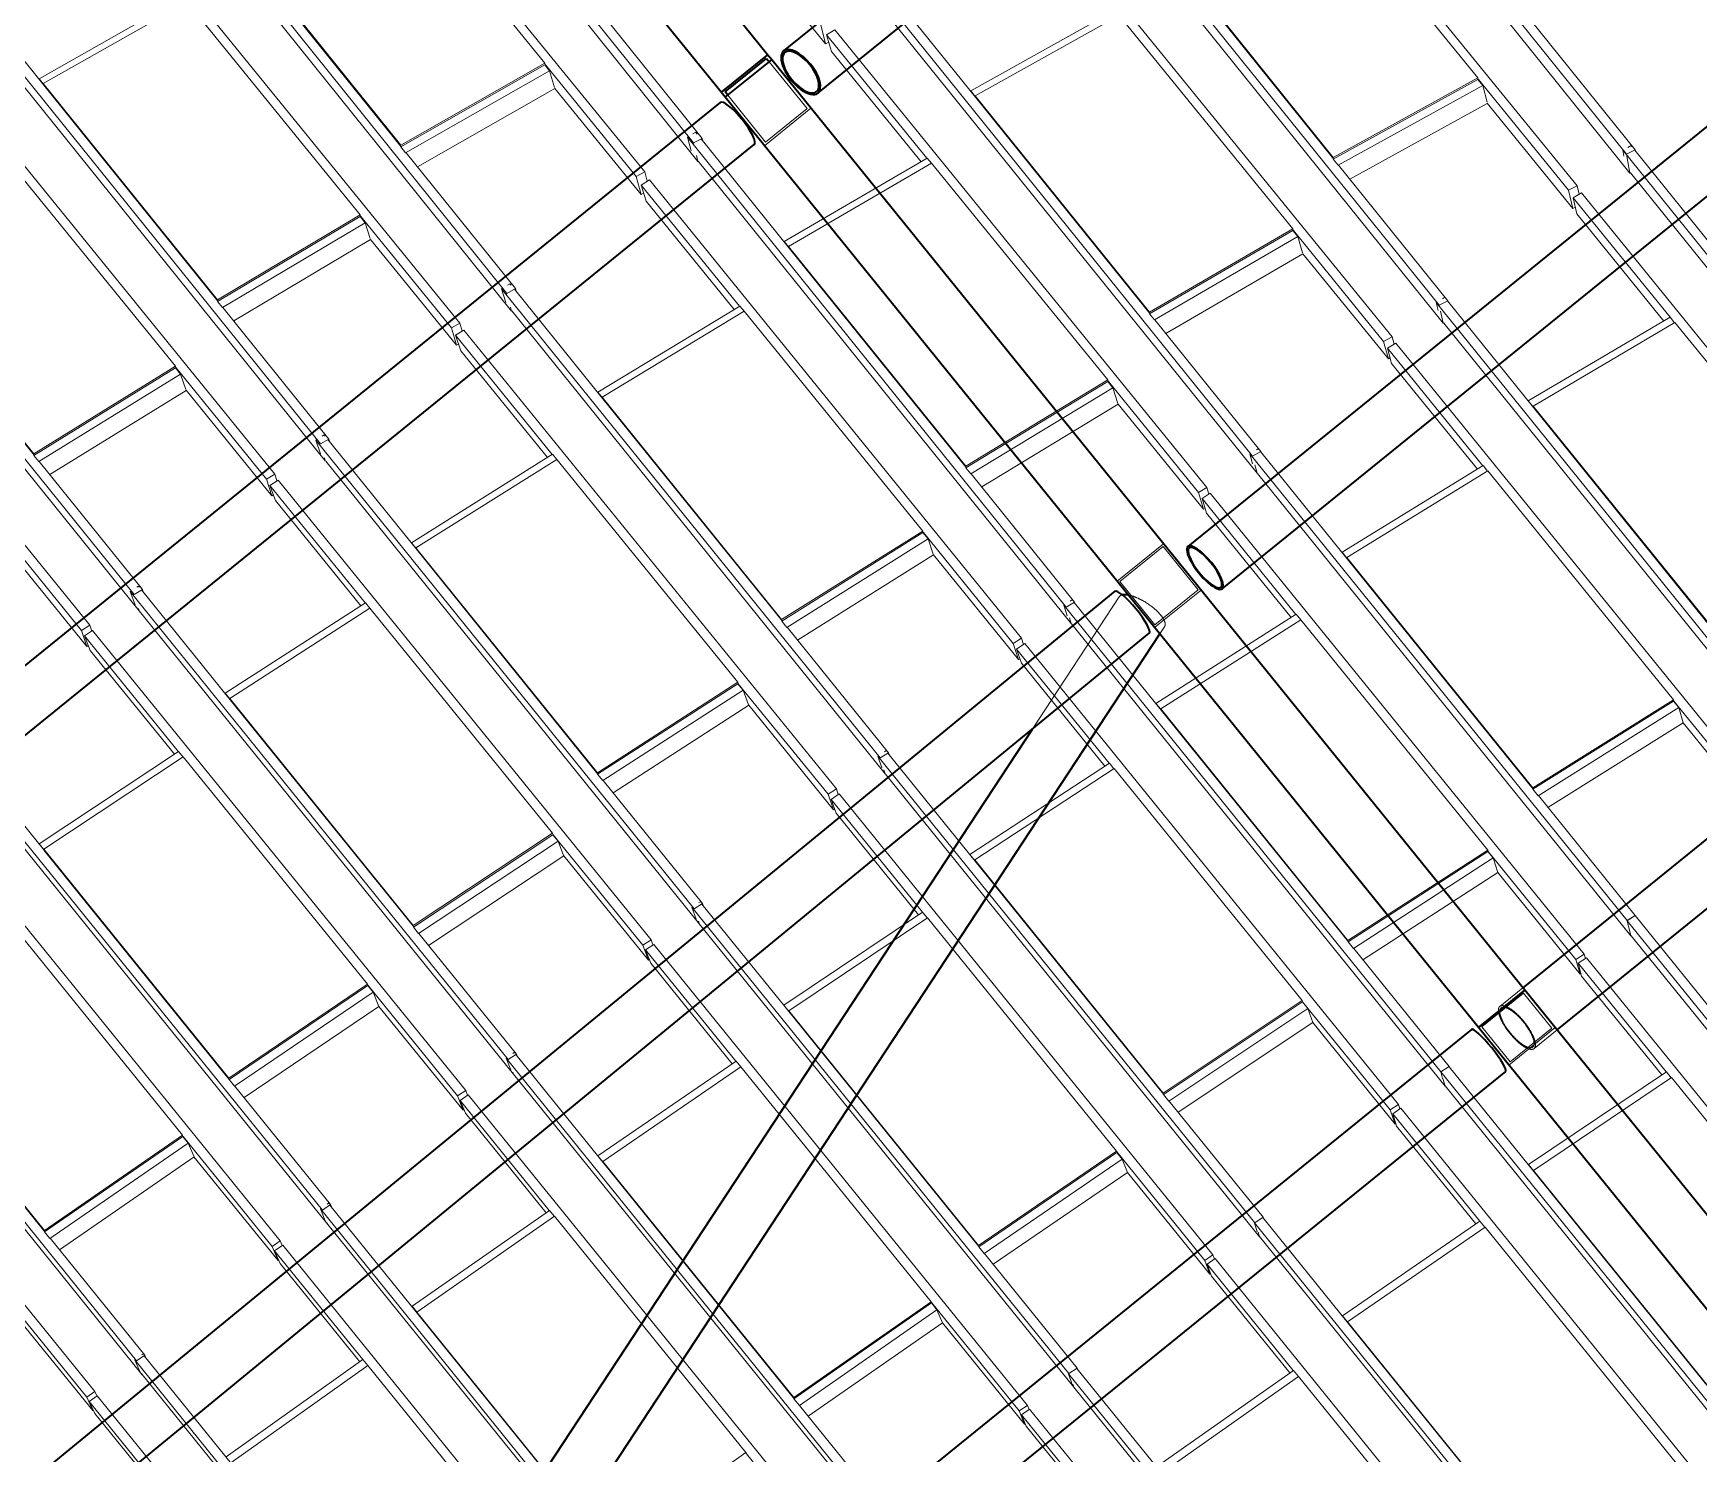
# Model space of a CAD drawing. Header units: millimetres. Extents: x 834681283 to 835686922, y 817551134 to 819407044.
# Drawn here: x 835260059 to 835268434, y 818155690 to 818162832 of the extents above; entities that cross this region are included whole.
import ezdxf

# ---------------------------------------------------------------- set-up
doc = ezdxf.new("R2010")
doc.units = ezdxf.units.MM
doc.header["$LTSCALE"] = 1200
doc.header["$MEASUREMENT"] = 0
for name, pattern in [('P01-MAGP-P-RF$0$P01_MS_01_N1-FloorPlan-PART2OFUPPERROOFSETTINGOUT$0$BH DASHED2', [3, 2, -1]), ('P01-MAGP-P-RF$0$P01_MS_01_N1-FloorPlan-PART2OFUPPERROOFSETTINGOUT$0$BH DASHED3', [2, 1, -1]), ('P01-MAGP-P-RF$0$PHANTOM', [2.5, 1.25, -0.25, 0.25, -0.25, 0.25, -0.25])]:
    doc.linetypes.add(name, pattern=pattern)
for name, color, linetype, lineweight in [('P01-MAGP-P-RF$0$MMH053__', 253, 'P01-MAGP-P-RF$0$PHANTOM', 40), ('P01-MAGP-P-RF$0$P01_MS_01_N1-FloorPlan-PART2OFUPPERROOFSETTINGOUT$0$S-BEAM', 253, 'Continuous', 35), ('P01-MAGP-P-RF$0$P01_MS_01_N1-FloorPlan-PART2OFUPPERROOFSETTINGOUT$0$S-BEAM-HIDN', 253, 'P01-MAGP-P-RF$0$P01_MS_01_N1-FloorPlan-PART2OFUPPERROOFSETTINGOUT$0$BH DASHED2', 18), ('P01-MAGP-P-RF$0$P01_MS_01_N1-FloorPlan-PART2OFUPPERROOFSETTINGOUT$0$S-COLS-HIDN', 253, 'P01-MAGP-P-RF$0$P01_MS_01_N1-FloorPlan-PART2OFUPPERROOFSETTINGOUT$0$BH DASHED3', 18), ('P01-MAGP-P-RF$0$ROOF MESH HALF TONE$0$A-GLAZ', 253, 'Continuous', 9), ('P01-MAGP-P-RF$0$ROOF MESH HALF TONE$0$A-MASS', 253, 'Continuous', 9)]:
    doc.layers.add(name, color=color, linetype=linetype, lineweight=lineweight)

# ---------------------------------------------------------------- blocks, each defined once
blk = doc.blocks.new('P01-MAGP-P-RF$0$P01_MS_01_N1-FloorPlan-PART2OFUPPERROOFSETTINGOUT$0$Circular Hollow Sections - CHS273x16_PSB98-8778822-PART 2 OF  UPPER ROOF SETTING OUT')
at = {"layer": 'P01-MAGP-P-RF$0$P01_MS_01_N1-FloorPlan-PART2OFUPPERROOFSETTINGOUT$0$S-BEAM'}
for p, q in [((45170.7, 71520.9), (41690.6, 69084.1)), ((41847.2, 68860.5), (45327.3, 71297.3))]:
    blk.add_line(p, q, dxfattribs=at)
for centre, major_axis, start_param, end_param in [((45249, 71409.1), (-78.3, 111.8), 3.141593, 6.283185), ((41768.9, 68972.3), (-78.3, 111.8), 3.141593, 6.283185), ((41768.9, 68972.3), (-78.3, 111.8), 0, 3.141593), ((41768.9, 68972.3), (-72.6, 103.6), 0, 3.141593), ((41768.9, 68972.3), (-72.6, 103.6), 3.141593, 6.283185)]:
    blk.add_ellipse(centre, major_axis=major_axis, ratio=0.463676, start_param=start_param, end_param=end_param, dxfattribs=at)
blk = doc.blocks.new('P01-MAGP-P-RF$0$P01_MS_01_N1-FloorPlan-PART2OFUPPERROOFSETTINGOUT$0$Circular Hollow Sections - CHS273x10_PSB97-8461351-PART 2 OF  UPPER ROOF SETTING OUT')
at = {"layer": 'P01-MAGP-P-RF$0$P01_MS_01_N1-FloorPlan-PART2OFUPPERROOFSETTINGOUT$0$S-BEAM'}
for p, q in [((46997.1, 68873.2), (43545.2, 66456.2)), ((43701.8, 66232.5), (47153.7, 68649.6))]:
    blk.add_line(p, q, dxfattribs=at)
for centre, major_axis, start_param, end_param in [((47075.4, 68761.4), (-78.3, 111.8), 3.141593, 6.283185), ((43623.5, 66344.4), (-78.3, 111.8), 0, 3.141593), ((43623.5, 66344.4), (-72.6, 103.6), 0, 3.141593), ((43623.5, 66344.4), (-78.3, 111.8), 3.141593, 6.283185), ((43623.5, 66344.4), (-72.6, 103.6), 3.141593, 6.283185)]:
    blk.add_ellipse(centre, major_axis=major_axis, ratio=0.301725, start_param=start_param, end_param=end_param, dxfattribs=at)
blk = doc.blocks.new('P01-MAGP-P-RF$0$P01_MS_01_N1-FloorPlan-PART2OFUPPERROOFSETTINGOUT$0$Circular Hollow Sections - CHS273x10_PSB97-8468310-PART 2 OF  UPPER ROOF SETTING OUT')
at = {"layer": 'P01-MAGP-P-RF$0$P01_MS_01_N1-FloorPlan-PART2OFUPPERROOFSETTINGOUT$0$S-BEAM'}
for p, q in [((48611.7, 66605.6), (45071, 64126.4)), ((45227.6, 63902.8), (48768.3, 66382))]:
    blk.add_line(p, q, dxfattribs=at)
blk.add_ellipse((48690, 66493.8), major_axis=(-78.3, 111.8), ratio=0.33872, start_param=3.141593, end_param=6.283185, dxfattribs=at)
at = {"layer": 'P01-MAGP-P-RF$0$P01_MS_01_N1-FloorPlan-PART2OFUPPERROOFSETTINGOUT$0$S-BEAM-HIDN'}
for p, q in [((45071, 64126.4), (44948.4, 64040.6)), ((45105, 63817), (45227.6, 63902.8))]:
    blk.add_line(p, q, dxfattribs=at)
for major_axis, start_param, end_param in [((-78.3, 111.8), 0, 3.141593), ((-72.6, 103.6), 0, 3.141593), ((-78.3, 111.8), 3.141593, 6.283185), ((-72.6, 103.6), 3.141593, 6.283185)]:
    blk.add_ellipse((45026.7, 63928.8), major_axis=major_axis, ratio=0.33872, start_param=start_param, end_param=end_param, dxfattribs=at)
blk = doc.blocks.new('P01-MAGP-P-RF$0$ROOF MESH HALF TONE')
at = {"layer": 'P01-MAGP-P-RF$0$ROOF MESH HALF TONE$0$A-GLAZ', "lineweight": 5}
for p, q in [((41206.5, 68654.8), (39457.8, 71173.7)), ((39481.3, 71067.8), (41222, 68560.6)), ((40951.6, 68526.8), (39254, 70935.3)), ((45882.4, 68270.5), (44171.7, 70734.1)), ((44186.6, 70632.5), (45893.1, 68175.1)), ((45624, 68129.9), (43923, 70544.3)), ((40217.4, 67965.5), (38473.4, 70472.9)), ((38519.8, 70340.2), (40234.4, 67875)), ((39971, 67832.9), (38269.6, 70250.3)), ((39709.8, 70210.8), (40488.1, 69106.6)), ((44890.2, 67578.8), (43149.6, 70080.2)), ((39737.1, 68746), (38954.9, 69870.6)), ((38956.4, 69862.8), (39738.6, 68738.2)), ((44642.7, 67437.5), (42938.9, 69859.1)), ((43205.1, 69929.5), (44904.3, 67487.6)), ((39229, 67275.7), (37488.8, 69773.9)), ((44381.5, 69816.6), (45163.7, 68706.3)), ((37966.7, 69172.6), (37561.8, 69753.9)), ((37537.4, 69643.9), (39247.6, 67188.8)), ((41903.4, 69106.1), (41505, 69670.3)), ((38989.9, 67139.7), (37285.3, 69564.5)), ((37945.8, 69206), (38695.7, 69564.9)), ((37965.1, 69180.1), (38714.7, 69538.9)), ((38714.7, 69538.9), (39508.9, 68410.6)), ((44410.7, 68357.8), (43625.6, 69486)), ((43626.8, 69478.1), (44411.9, 68349.9)), ((41251.2, 68674.3), (40732.6, 69421.2)), ((43900.5, 66887.2), (42162.7, 69381.1)), ((42637, 68785), (42238.4, 69357)), ((37946.7, 69201.3), (37945.8, 69206)), ((37945.8, 69206), (37965.6, 69177.8)), ((38762.9, 68034.8), (37965.1, 69180.1)), ((37965.1, 69180.1), (37966.7, 69172.6)), ((41903.4, 69106.1), (41886.7, 69202.1)), ((42212.7, 69245.8), (43917.2, 66799.7)), ((37966.7, 69172.6), (38764.5, 68027.3)), ((39736.2, 68737.1), (40487.4, 69097.8)), ((40488.1, 69106.6), (39737.1, 68746)), ((40509.7, 69065.9), (40487.4, 69097.8)), ((40487.5, 69097.8), (40489.6, 69098.8)), ((40488.1, 69106.6), (40489.6, 69098.8)), ((40907.2, 68506.2), (40490.5, 69097.5)), ((41919.7, 69113.2), (41903.4, 69106.1)), ((41955.2, 69172.2), (41911.3, 69150.1)), ((42371.5, 68495.6), (41911.3, 69150.1)), ((41911.3, 69150.1), (41930.6, 69064.6)), ((43660.8, 66746), (41955.2, 69172.2)), ((42615.9, 68818.3), (43366.7, 69170.9)), ((42635.5, 68792.5), (43386.2, 69145)), ((43386.2, 69145), (44182.3, 68013.4)), ((38241.3, 66585.8), (36504.4, 69076.4)), ((39758.5, 68705.2), (40509.7, 69065.9)), ((40528.2, 68981.8), (40509.7, 69065.9)), ((42341.1, 68480.6), (41930.6, 69064.6)), ((45927.1, 68288.9), (45408.6, 69035.6)), ((36548.2, 68958.6), (38261.3, 66502.2)), ((40529.5, 68975.8), (39812.7, 68631.6)), ((40925.3, 68414.2), (40529.3, 68976)), ((38008.3, 66447.2), (36301.1, 68877.9)), ((37721.3, 68864.2), (38528.7, 67715.8)), ((42616.6, 68814.2), (42615.9, 68818.3)), ((42615.9, 68818.3), (42636.1, 68789.3)), ((43434.6, 67645.7), (42635.5, 68792.5)), ((42635.5, 68792.5), (42637, 68784.9)), ((42637, 68784.9), (43436.1, 67638.1)), ((39736.2, 68737.1), (39758.5, 68705.2)), ((39737.1, 68746), (39738.6, 68738.2)), ((40261.8, 67986.1), (39761, 68706.1)), ((41183, 68687.9), (41177.1, 68684.9)), ((42913, 66195.7), (41177.1, 68684.9)), ((41177.1, 68684.9), (41192.1, 68615.8)), ((41220.9, 68707), (41206.5, 68699.8)), ((41227.4, 68697.6), (41220.9, 68707)), ((44409.8, 68348.9), (45163.1, 68697.6)), ((45163.7, 68706.3), (44410.7, 68357.8)), ((45163.1, 68697.6), (45165, 68698.5)), ((45185.5, 68665.6), (45163.1, 68697.6)), ((45163.7, 68706.3), (45165, 68698.5)), ((45579.6, 68109.9), (45165.7, 68697.3)), ((41206.5, 68654.8), (41251.2, 68674.3)), ((41207.1, 68651.1), (41206.5, 68654.8)), ((41648.5, 68093.8), (41245.5, 68671.7)), ((41251.2, 68674.3), (41253.5, 68660.2)), ((44432.2, 68316.9), (45185.5, 68665.6)), ((45201.1, 68579.9), (45185.5, 68665.6)), ((40907.2, 68506.2), (40951.6, 68526.8)), ((40951.6, 68526.8), (40961, 68478.9)), ((41222, 68560.6), (41217.2, 68589.9)), ((41224.3, 68561.6), (41222, 68560.6)), ((41223, 68561), (42931.4, 66111.4)), ((45202.1, 68574.6), (44486.1, 68243.2)), ((45594.7, 68017.3), (45201.9, 68574.8)), ((37787.2, 67326.9), (36976.4, 68489.4)), ((36978.2, 68482.2), (37788.9, 67319.7)), ((40925.3, 68414.2), (40907.2, 68506.2)), ((40971.6, 68484.5), (40928, 68461.6)), ((41379.5, 67819.1), (40928, 68461.6)), ((40928, 68461.6), (40948.6, 68379.1)), ((42678.5, 66054.9), (40971.6, 68484.5)), ((41627, 68127.6), (42373.2, 68496.5)), ((41646.9, 68101), (42393.1, 68469.9)), ((42392.2, 68469.4), (42373.2, 68496.5)), ((42393.1, 68469.9), (43201.2, 67320.2)), ((38762.5, 68026.2), (39508.6, 68402.1)), ((39508.9, 68410.6), (38762.9, 68034.8)), ((38785.2, 67993.8), (39531.4, 68369.7)), ((39531.4, 68369.7), (39508.6, 68402.1)), ((39508.7, 68402.2), (39510.5, 68403.1)), ((39508.9, 68410.6), (39510.5, 68403.1)), ((39927, 67811.3), (39511.3, 68401.9)), ((39551.2, 68287.9), (39531.4, 68369.7)), ((40938.3, 68420.2), (40925.3, 68414.2)), ((41352, 67804.9), (40948.6, 68379.1)), ((44409.8, 68348.9), (44432.2, 68316.9)), ((44410.7, 68357.8), (44411.9, 68349.9)), ((39552.4, 68283.1), (38837.3, 67922.9)), ((39946.5, 67723), (39552.2, 68283.3)), ((44934.6, 67598.8), (44434.3, 68317.6)), ((47595.3, 65812), (45865.1, 68291.9)), ((45865.1, 68291.9), (45868.1, 68261.6)), ((45882.4, 68270.5), (45927.1, 68288.9)), ((45882.8, 68266.5), (45882.4, 68270.5)), ((45893.1, 68175.1), (45883.4, 68261.4)), ((45908.9, 68312.6), (45891.6, 68304.4)), ((45912.3, 68307.8), (45908.9, 68312.6)), ((46315, 67730.6), (45925.8, 68288.4)), ((45927.1, 68288.9), (45927.5, 68286.1)), ((45897.4, 68176.8), (45893.1, 68175.1)), ((45896.6, 68175.1), (47603.6, 65728.5)), ((41627.8, 68123.6), (41627, 68127.6)), ((41627, 68127.6), (41647.6, 68098.1)), ((42458.1, 66937.9), (41646.9, 68101)), ((41646.9, 68101), (41648.5, 68093.8)), ((41648.5, 68093.8), (42459.7, 66930.6)), ((45579.6, 68109.9), (45624, 68129.9)), ((45594.7, 68017.3), (45579.6, 68109.9)), ((45643, 68092.1), (45599.5, 68070.1)), ((45624, 68129.9), (45631.2, 68086.1)), ((47355.8, 65652.3), (45643, 68092.1)), ((38762.5, 68026.2), (38785.2, 67993.8)), ((38762.9, 68034.8), (38764.5, 68027.3)), ((40235.6, 68012.9), (40223.9, 68006.8)), ((40241.3, 68004.8), (40235.6, 68012.9)), ((43434.3, 67637.2), (44182.1, 68005.1)), ((44182.3, 68013.4), (43434.6, 67645.7)), ((44204.9, 67972.5), (44182.1, 68005.1)), ((44182.2, 68005.1), (44183.8, 68005.9)), ((44182.3, 68013.4), (44183.8, 68005.9)), ((45606.7, 68022.7), (45594.7, 68017.3)), ((46043.7, 67437.3), (45599.5, 68070.1)), ((45599.5, 68070.1), (45611.8, 67989.1)), ((39273, 67297.3), (38787.3, 67994.6)), ((40197.7, 67993.1), (40192, 67990.1)), ((41926.7, 65504.3), (40192, 67990.1)), ((40192, 67990.1), (40209, 67919.9)), ((40217.4, 67965.5), (40261.8, 67986.1)), ((40218, 67962.6), (40217.4, 67965.5)), ((40660.9, 67403.5), (40256.2, 67983.5)), ((40261.8, 67986.1), (40264.2, 67973)), ((43457.1, 67604.7), (44204.9, 67972.5)), ((44598.6, 67416.3), (44184.5, 68004.9)), ((44222.8, 67889.6), (44204.9, 67972.5)), ((46010.7, 67420.9), (45611.8, 67989.1)), ((40234.4, 67875), (40230.6, 67895.6)), ((40235, 67875.3), (41946.4, 65422.9)), ((44223.8, 67885.2), (43508.9, 67533.6)), ((44616.2, 67327.5), (44223.6, 67885.4)), ((39927, 67811.3), (39971, 67832.9)), ((39946.5, 67723), (39927, 67811.3)), ((39988, 67796.6), (39944.6, 67773.1)), ((40388.3, 67141.3), (39944.6, 67773.1)), ((39944.6, 67773.1), (39966.3, 67693.3)), ((39971, 67832.9), (39980, 67792.2)), ((41696.2, 65363.9), (39988, 67796.6)), ((40638.9, 67437.7), (41381.1, 67819.9)), ((40659.2, 67410.5), (41401.2, 67792.7)), ((41400.5, 67792.3), (41381.1, 67819.9)), ((41401.2, 67792.7), (42220.2, 66627)), ((38528.7, 67715.8), (37787.2, 67326.9)), ((37787.2, 67318.8), (38528.8, 67707.8)), ((37810.3, 67285.8), (38551.9, 67674.8)), ((38528.7, 67715.8), (38530.4, 67708.6)), ((38528.8, 67707.8), (38530.4, 67708.6)), ((38551.9, 67674.8), (38528.8, 67707.8)), ((38946.2, 67117.2), (38531.1, 67707.6)), ((38573, 67595.3), (38551.9, 67674.8)), ((39956.9, 67728.1), (39946.5, 67723)), ((40363.3, 67128), (39966.3, 67693.3)), ((38574, 67591.4), (37860.5, 67217.1)), ((38967, 67032.4), (38573.9, 67591.6)), ((43434.3, 67637.2), (43457.1, 67604.7)), ((43434.6, 67645.7), (43436.1, 67638.1)), ((43944.6, 66908.4), (43458.9, 67605.3)), ((46604.9, 65119.1), (44876.2, 67594.4)), ((44876.2, 67594.4), (44882.4, 67552.2)), ((44890.2, 67578.8), (44934.6, 67598.8)), ((44919.7, 67616.4), (44908.4, 67610.6)), ((44922, 67613.2), (44919.7, 67616.4)), ((45326.7, 67033.6), (44932.6, 67597.9)), ((44934.6, 67598.8), (44935.3, 67594.1)), ((44890.5, 67576.3), (44890.2, 67578.8)), ((44904.3, 67487.6), (44894.9, 67548.3)), ((40639.8, 67433.7), (40638.9, 67437.7)), ((40638.9, 67437.7), (40659.8, 67407.8)), ((44598.6, 67416.3), (44642.7, 67437.5)), ((44642.7, 67437.5), (44650.1, 67399.9)), ((44908.8, 67489.6), (44904.3, 67487.6)), ((44906.8, 67487.3), (46616.6, 65038.9)), ((45303.6, 67068.6), (46044.8, 67437.8)), ((46065.1, 67408.9), (46044.8, 67437.8)), ((41481.1, 66232.7), (40659.2, 67410.5)), ((40659.2, 67410.5), (40660.9, 67403.5)), ((40660.9, 67403.5), (41482.8, 66225.6)), ((44616.2, 67327.5), (44598.6, 67416.3)), ((44659.2, 67404.7), (44615.8, 67381.8)), ((45053, 66758.8), (44615.8, 67381.8)), ((44615.8, 67381.8), (44630.9, 67303.8)), ((46372.8, 64962.6), (44659.2, 67404.7)), ((45325.7, 67040.5), (46066.9, 67409.7)), ((46066.9, 67409.7), (46911.5, 66206.6)), ((37787.2, 67326.9), (37788.9, 67319.7)), ((37787.2, 67318.8), (37810.3, 67285.8)), ((38285.1, 66608.3), (37812.1, 67286.5)), ((39212.5, 67298.6), (39207.3, 67295.8)), ((40940.6, 64813.2), (39207.3, 67295.8)), ((39207.3, 67295.8), (39226, 67225.6)), ((39229, 67275.7), (39273, 67297.3)), ((39250.6, 67319.3), (39240.8, 67314)), ((39255.5, 67312.2), (39250.6, 67319.3)), ((39673.7, 66713.3), (39267.8, 67294.7)), ((39273, 67297.3), (39276.2, 67282.7)), ((42458, 66929.8), (43201.3, 67312.2)), ((43201.2, 67320.2), (42458.1, 66937.9)), ((42481.2, 66896.7), (43224.4, 67279.1)), ((43201.2, 67320.2), (43202.8, 67313)), ((43224.4, 67279.1), (43201.3, 67312.2)), ((43201.4, 67312.2), (43202.8, 67313)), ((43617, 66723.9), (43203.5, 67312)), ((43244, 67198.8), (43224.4, 67279.1)), ((44625.5, 67332), (44616.2, 67327.5)), ((45023.9, 66743.7), (44630.9, 67303.8)), ((39247.6, 67188.8), (39244.4, 67203.7)), ((39249.3, 67187), (40961.6, 64734.6)), ((43244.9, 67195), (42531.3, 66827.9)), ((43636.2, 66638.4), (43244.8, 67195.2)), ((38946.2, 67117.2), (38989.9, 67139.7)), ((38967, 67032.4), (38946.2, 67117.2)), ((39004.3, 67108.4), (38961.2, 67084.3)), ((39397.9, 66462.1), (38961.2, 67084.3)), ((38961.2, 67084.3), (38983.9, 67007.2)), ((38989.9, 67139.7), (38997.9, 67107.2)), ((40713.7, 64673), (39004.3, 67108.4)), ((39651.4, 66747.9), (40389.7, 67142.1)), ((39671.9, 66720.1), (40410.2, 67114.2)), ((40409.5, 67113.8), (40389.7, 67142.1)), ((40410.2, 67114.2), (41238.9, 65934.1)), ((37964.8, 66424), (37550.3, 67014.2)), ((38975.3, 67036.6), (38967, 67032.4)), ((39375.3, 66449.6), (38983.9, 67007.2)), ((45303.6, 67068.6), (45326.4, 67036)), ((46171.6, 65829.3), (45325.7, 67040.5)), ((45325.7, 67040.5), (45326.7, 67033.6)), ((45326.7, 67033.6), (46172.6, 65822.4)), ((42458, 66929.8), (42481.2, 66896.7)), ((42458.1, 66937.9), (42459.7, 66930.6)), ((43931.8, 66922.3), (43923.3, 66917.8)), ((43933.5, 66919.8), (43931.8, 66922.3)), ((37986.9, 66342.2), (37594.7, 66900.5)), ((42956.9, 66217.8), (42482.9, 66897.4)), ((43890.8, 66900.6), (43888.4, 66899.4)), ((45616.4, 64426.4), (43888.4, 66899.4)), ((43888.4, 66899.4), (43898, 66848.8)), ((43900.5, 66887.2), (43944.6, 66908.4)), ((43917.2, 66799.7), (43909, 66842.3)), ((44339.6, 66338.7), (43942.3, 66907.3)), ((43944.6, 66908.4), (43945.7, 66902.3)), ((43919.6, 66798.4), (45631, 64349.1)), ((44316.2, 66373.9), (45053.9, 66759.3)), ((45074.5, 66730), (45053.9, 66759.3)), ((39652.3, 66743.9), (39651.4, 66747.9)), ((39651.4, 66747.9), (39672.6, 66717.5)), ((40503.5, 65529), (39671.9, 66720.1)), ((39671.9, 66720.1), (39673.7, 66713.3)), ((39673.7, 66713.3), (40505.4, 65522.2)), ((43617, 66723.9), (43660.8, 66746)), ((43636.2, 66638.4), (43617, 66723.9)), ((43675.6, 66716.1), (43632.5, 66692.5)), ((44063.2, 66078.6), (43632.5, 66692.5)), ((43632.5, 66692.5), (43649.8, 66617.1)), ((43660.8, 66746), (43668.4, 66712.1)), ((45389.2, 64273.4), (43675.6, 66716.1)), ((44338.3, 66345.3), (45076, 66730.8)), ((45076, 66730.8), (45926.8, 65518.3)), ((38227.7, 66604.8), (38222.9, 66602.1)), ((39955, 64122.4), (38222.9, 66602.1)), ((38222.9, 66602.1), (38243, 66532.7)), ((38241.3, 66585.8), (38285.1, 66608.3)), ((38266, 66626.2), (38257.4, 66621.4)), ((38270.3, 66620.1), (38266, 66626.2)), ((38687.1, 66023.4), (38280.3, 66605.8)), ((38285.1, 66608.3), (38288.5, 66594.1)), ((42220.2, 66627), (41481.1, 66232.7)), ((41481.3, 66224.8), (42220.5, 66619.2)), ((41504.7, 66191.3), (42243.9, 66585.8)), ((42220.2, 66627), (42221.9, 66620)), ((42220.5, 66619.3), (42221.9, 66620)), ((42243.9, 66585.8), (42220.5, 66619.2)), ((42635, 66032.1), (42222.5, 66619.1)), ((42264.7, 66507.9), (42243.9, 66585.8)), ((43644, 66642.3), (43636.2, 66638.4)), ((44037.4, 66064.6), (43649.8, 66617.1)), ((38261.3, 66502.2), (38258.6, 66513.4)), ((38261.2, 66502.7), (39977.1, 64046.3)), ((42265.6, 66504.6), (41553.4, 66124.6)), ((42655.5, 65949.6), (42265.5, 66504.7)), ((37964.8, 66424), (38008.3, 66447.2)), ((37986.9, 66342.2), (37964.8, 66424)), ((38020.8, 66420), (37977.8, 66395.4)), ((38008.3, 66447.2), (38016.3, 66417.4)), ((39731.1, 63982.3), (38020.8, 66420)), ((38664.4, 66058.3), (39399.3, 66462.8)), ((38685.2, 66030), (39420, 66434.4)), ((39419.4, 66434.1), (39399.3, 66462.8)), ((39420, 66434.4), (40257.4, 65241.3)), ((38408.4, 65781.7), (37977.8, 66395.4)), ((37977.8, 66395.4), (38001.4, 66320.7)), ((37993.5, 66345.7), (37986.9, 66342.2)), ((44316.2, 66373.9), (44339.1, 66341)), ((45190.4, 65125.8), (44338.3, 66345.3)), ((44338.3, 66345.3), (44339.6, 66338.6)), ((44339.6, 66338.6), (45191.7, 65119.1)), ((38387.7, 65770), (38001.4, 66320.7)), ((41481.1, 66232.7), (41482.8, 66225.6)), ((41481.3, 66224.8), (41504.7, 66191.3)), ((41970.2, 65527.2), (41506.3, 66192)), ((42904.4, 66207.6), (42901.6, 66206.1)), ((44629.5, 63733.8), (42901.6, 66206.1)), ((42901.6, 66206.1), (42914.1, 66150.9)), ((42913, 66195.7), (42956.9, 66217.8)), ((42944.8, 66229.8), (42935.5, 66224.7)), ((42946.5, 66227.3), (42944.8, 66229.8)), ((43353.2, 65645.5), (42954.1, 66216.4)), ((42956.9, 66217.8), (42958.5, 66210.1)), ((42931.4, 66111.4), (42925, 66140.8)), ((42933.3, 66110.2), (44646.3, 63659.1)), ((43329.6, 65680.9), (44064.1, 66079.1)), ((44085, 66049.3), (44064.1, 66079.1)), ((38665.4, 66054.4), (38664.4, 66058.3)), ((38664.4, 66058.3), (38685.9, 66027.6)), ((39525.5, 64827), (38685.2, 66030)), ((38685.2, 66030), (38687.1, 66023.4)), ((38687.1, 66023.4), (39527.4, 64820.5)), ((42635, 66032.1), (42678.5, 66054.9)), ((42655.5, 65949.6), (42635, 66032.1)), ((42692.2, 66027.1), (42649.2, 66002.8)), ((43073.9, 65397.4), (42649.2, 66002.8)), ((42649.2, 66002.8), (42668.3, 65929.8)), ((42678.5, 66054.9), (42686.3, 66023.7)), ((44405.6, 63584.3), (42692.2, 66027.1)), ((43351.7, 65651.9), (44086.2, 66050)), ((44086.2, 66050), (44942.6, 64829.3)), ((37700.9, 65334), (37293.6, 65916.8)), ((41238.9, 65934.1), (40503.5, 65529)), ((40503.9, 65521.4), (41239.4, 65926.6)), ((41238.9, 65934.1), (41240.7, 65927.3)), ((41239.4, 65926.6), (41240.7, 65927.3)), ((41263.1, 65892.7), (41239.4, 65926.6)), ((41652.8, 65340.4), (41241.3, 65926.4)), ((42662.2, 65953.1), (42655.5, 65949.6)), ((43050.8, 65384.5), (42668.3, 65929.8)), ((38970, 63431.8), (37238.8, 65909.2)), ((40527.7, 65487.6), (41263.1, 65892.7)), ((41285, 65817.2), (41263.1, 65892.7)), ((37275.7, 65815.5), (38992.9, 63358.1)), ((37677.9, 65369.1), (38409.6, 65782.4)), ((37698.9, 65340.3), (38430.6, 65753.5)), ((38430.1, 65753.2), (38409.6, 65782.4)), ((38430.6, 65753.5), (39275.9, 64548.7)), ((41285.8, 65814.3), (40574.9, 65422.6)), ((41674.5, 65260.7), (41285.7, 65814.4)), ((38748.2, 63292), (37037.3, 65731)), ((43330.1, 65678.5), (43329.6, 65680.9)), ((43329.6, 65680.9), (43351.2, 65650.1)), ((44209.6, 64424.4), (43351.7, 65651.9)), ((43351.7, 65651.9), (43353.2, 65645.5)), ((43353.2, 65645.5), (44211.1, 64418)), ((40503.5, 65529), (40505.4, 65522.2)), ((40503.9, 65521.4), (40527.7, 65487.6)), ((41918.6, 65515.5), (41915.5, 65513.7)), ((43643.6, 63041.5), (41915.5, 65513.7)), ((41915.5, 65513.7), (41930.9, 65453.9)), ((41926.7, 65504.3), (41970.2, 65527.2)), ((41958.5, 65538), (41951.2, 65533.9)), ((41960.3, 65535.4), (41958.5, 65538)), ((42367.1, 64953.4), (41967.2, 65525.6)), ((41970.2, 65527.2), (41972.5, 65518)), ((45926.8, 65518.3), (45190.4, 65125.8)), ((45190.8, 65118.6), (45927.2, 65511.2)), ((45926.8, 65518.3), (45928.1, 65511.7)), ((45927.2, 65511.2), (45928.1, 65511.7)), ((45951.5, 65476.4), (45927.2, 65511.2)), ((46329.4, 64939.7), (45928.5, 65511.1)), ((40984, 64836.7), (40529.1, 65488.2)), ((41946.4, 65422.9), (41941.4, 65443.4)), ((41947.9, 65421.8), (43662.2, 62969.2)), ((45215.1, 65083.9), (45951.5, 65476.4)), ((45967.3, 65399.3), (45951.5, 65476.4)), ((37679, 65365.3), (37677.9, 65369.1)), ((37677.9, 65369.1), (37699.6, 65338.1)), ((38547.1, 64126.6), (37698.9, 65340.3)), ((37698.9, 65340.3), (37700.9, 65333.9)), ((37700.9, 65333.9), (38549, 64120.2)), ((41652.8, 65340.4), (41696.2, 65363.9)), ((41674.5, 65260.7), (41652.8, 65340.4)), ((41708.7, 65337.9), (41665.9, 65313.1)), ((41696.2, 65363.9), (41704, 65335.2)), ((43422.1, 62894.9), (41708.7, 65337.9)), ((42343.4, 64989.1), (43074.9, 65397.9)), ((42365.5, 64959.6), (43097, 65368.4)), ((43095.9, 65367.8), (43074.9, 65397.9)), ((43097, 65368.4), (43958.8, 64139.7)), ((45967.3, 65399.3), (45259.6, 65022)), ((46344.5, 64861.7), (45967.2, 65399.4)), ((40257.4, 65241.3), (39525.5, 64827)), ((40257.4, 65241.3), (40259.3, 65234.8)), ((42085, 64715.6), (41665.9, 65313.1)), ((41665.9, 65313.1), (41686.5, 65242.5)), ((41680.3, 65263.8), (41674.5, 65260.7)), ((42064.4, 64703.8), (41686.5, 65242.5)), ((37985.2, 62740.8), (36254.6, 65216.9)), ((39526.1, 64819.7), (40258.1, 65234.1)), ((39550.1, 64785.5), (40282.1, 65199.8)), ((40258.1, 65234.1), (40259.3, 65234.8)), ((40282.1, 65199.8), (40258.1, 65234.1)), ((40670.5, 64648.9), (40259.9, 65234)), ((40304.9, 65126.5), (40282.1, 65199.8)), ((36290.8, 65127.6), (38009, 62669.4)), ((40305.7, 65124), (39596, 64722.2)), ((40693.3, 64571.8), (40305.7, 65124.1)), ((45190.4, 65125.8), (45191.7, 65119.1)), ((45190.8, 65118.6), (45215.1, 65083.9)), ((45659.7, 64449.3), (45216, 65084.3)), ((37764.9, 62602), (36053.9, 65041.7)), ((37441.6, 65071.9), (38294.2, 63856.5)), ((42344, 64986.4), (42343.4, 64989.1)), ((42343.4, 64989.1), (42366.4, 64956.2)), ((43229.1, 63724.1), (42365.5, 64959.6)), ((42365.5, 64959.6), (42367.1, 64953.4)), ((42367.1, 64953.4), (43230.7, 63717.9)), ((39525.5, 64827), (39527.4, 64820.5)), ((40933.2, 64823.4), (40930, 64821.6)), ((40940.6, 64813.2), (40984, 64836.7)), ((40972.8, 64846.4), (40965.9, 64842.3)), ((40974.7, 64843.7), (40972.8, 64846.4)), ((41381.3, 64262), (40981.4, 64834.1)), ((40984, 64836.7), (40986.7, 64826.5)), ((44942.6, 64829.3), (44209.6, 64424.4)), ((44942.6, 64829.3), (44944, 64822.9)), ((44943.2, 64822.5), (44944, 64822.9)), ((39526.1, 64819.7), (39550.1, 64785.5)), ((39998.2, 64146.5), (39551.4, 64786.1)), ((42658.2, 62349.6), (40930, 64821.6)), ((40930, 64821.6), (40947.6, 64760.5)), ((40961.6, 64734.6), (40957.7, 64749.3)), ((44210.1, 64417.5), (44943.2, 64822.4)), ((44234.6, 64382.5), (44967.6, 64787.5)), ((44967.6, 64787.5), (44943.2, 64822.4)), ((45346.1, 64249.8), (44944.4, 64822.3)), ((44985.6, 64712.9), (44967.6, 64787.5)), ((40670.5, 64648.9), (40713.7, 64673)), ((40713.7, 64673), (40721.5, 64646.4)), ((40961.3, 64735.6), (42678.3, 62279.7)), ((41357.4, 64298), (42086, 64716.2)), ((41379.6, 64268), (42108.1, 64686.2)), ((42107.3, 64685.8), (42086, 64716.2)), ((42108.1, 64686.2), (42975.4, 63449.5)), ((44985.6, 64712.9), (44278.1, 64322)), ((45363.4, 64174.4), (44985.5, 64713)), ((37568.3, 63426.8), (36712.9, 64650.6)), ((36715, 64644.4), (37570.4, 63420.6)), ((40693.3, 64571.8), (40670.5, 64648.9)), ((40725.3, 64648.7), (40682.7, 64623.4)), ((41096.5, 64033.3), (40682.7, 64623.4)), ((40682.7, 64623.4), (40704.5, 64555)), ((40698.3, 64574.6), (40693.3, 64571.8)), ((42438.6, 62205.3), (40725.3, 64648.7)), ((39275.9, 64548.7), (38547.1, 64126.6)), ((38547.8, 64119.5), (39276.8, 64541.7)), ((38572, 64085), (39301, 64507.1)), ((39275.9, 64548.7), (39277.9, 64542.3)), ((39276.8, 64541.7), (39277.9, 64542.3)), ((39301, 64507.1), (39276.8, 64541.7)), ((39688.2, 63957.7), (39278.5, 64541.6)), ((39325.4, 64433.6), (39301, 64507.1)), ((41078, 64022.4), (40704.5, 64555)), ((39325.4, 64433.6), (38616.8, 64023.3)), ((39711.7, 63883), (39325.3, 64433.7)), ((44209.6, 64424.4), (44211.1, 64418)), ((44210.1, 64417.5), (44234.6, 64382.5)), ((45616.4, 64426.4), (45659.7, 64449.3)), ((45617, 64423.3), (45616.4, 64426.4)), ((45643.2, 64440.2), (45616.7, 64425.4)), ((47340, 61962.1), (45616.7, 64425.4)), ((45616.7, 64425.4), (45616.9, 64423.9)), ((45617, 64423.3), (45617.7, 64417.8)), ((45631, 64349.1), (45617.9, 64418.2)), ((46047.1, 63895.2), (45659.5, 64449.2)), ((44672.7, 63757.4), (44235.6, 64382.9)), ((45632.3, 64349), (47349.2, 61894.8)), ((41358.2, 64295), (41357.4, 64298)), ((41357.4, 64298), (41380.4, 64265.1)), ((42248.9, 63024.6), (41379.6, 64268)), ((41379.6, 64268), (41381.3, 64262)), ((41381.3, 64262), (42250.6, 63018.6)), ((45346.1, 64249.8), (45389.2, 64273.4)), ((45363.4, 64174.4), (45346.1, 64249.8)), ((45399.7, 64254.3), (45357, 64229.7)), ((45389.2, 64273.4), (45394.3, 64251.2)), ((47117.4, 61803.3), (45399.7, 64254.3)), ((39987.7, 64155), (39981.1, 64151.1)), ((39989.6, 64152.3), (39987.7, 64155)), ((45760.3, 63654.2), (45357, 64229.7)), ((45357, 64229.7), (45369.3, 64164.4)), ((45367.1, 64176.4), (45363.4, 64174.4)), ((45736.5, 63640.5), (45369.3, 64164.4)), ((38547.1, 64126.6), (38549, 64120.2)), ((38547.8, 64119.5), (38572, 64085)), ((39013, 63456.4), (38573.3, 64085.6)), ((39948.3, 64131.7), (39945.1, 64129.7)), ((41673.3, 61658.1), (39945.1, 64129.7)), ((39945.1, 64129.7), (39964.3, 64068.6)), ((39955, 64122.4), (39998.2, 64146.5)), ((41272.8, 62317.1), (39994.9, 64144.7)), ((39998.2, 64146.5), (40001.3, 64135.9)), ((43958.8, 64139.7), (43229.1, 63724.1)), ((43229.8, 63717.4), (43959.5, 64133)), ((43254.4, 63682.2), (43984.2, 64097.8)), ((43958.8, 64139.7), (43960.4, 64133.5)), ((43984.2, 64097.8), (43959.5, 64133)), ((43959.6, 64133), (43960.4, 64133.5)), ((44362.6, 63560.1), (43960.4, 64133.5)), ((44003.9, 64025.7), (43984.2, 64097.8)), ((39977.1, 64046.3), (39973.9, 64057.2)), ((39976.9, 64047), (41694.5, 61590.4)), ((40371.7, 63607.6), (41097.5, 64033.9)), ((40393.9, 63577.2), (41119.6, 64003.5)), ((41119, 64003.1), (41097.5, 64033.9)), ((41119.6, 64003.5), (41992.4, 62758.8)), ((44003.9, 64025.7), (43297, 63623.1)), ((44381.7, 63487.1), (44003.9, 64025.8)), ((39688.2, 63957.7), (39731.1, 63982.3)), ((39711.7, 63883), (39688.2, 63957.7)), ((39742, 63959.3), (39699.5, 63933.6)), ((40108.4, 63350.4), (39699.5, 63933.6)), ((39699.5, 63933.6), (39722.3, 63867.3)), ((39731.1, 63982.3), (39738.9, 63957.4)), ((41455.2, 61515.7), (39742, 63959.3)), ((38294.2, 63856.5), (37568.3, 63426.8)), ((37569.2, 63419.9), (38295.1, 63849.7)), ((38294.2, 63856.5), (38296.2, 63850.3)), ((38319.5, 63814.8), (38295.1, 63849.7)), ((38295.2, 63849.7), (38296.2, 63850.3)), ((38705.4, 63267), (38296.7, 63849.6)), ((39716, 63885.5), (39711.7, 63883)), ((40091.7, 63340.4), (39722.3, 63867.3)), ((37593.6, 63385.1), (38319.5, 63814.8)), ((38344.7, 63743.6), (37637.3, 63324.8)), ((38344.7, 63743.6), (38319.5, 63814.8)), ((38729.8, 63194.6), (38344.7, 63743.7)), ((44629.5, 63733.8), (44672.7, 63757.4)), ((45061.2, 63200.6), (44673.4, 63754.9)), ((43229.1, 63724.1), (43230.7, 63717.9)), ((43229.8, 63717.4), (43254.4, 63682.2)), ((43686.6, 63065.7), (43255.4, 63682.6)), ((46352.6, 61269.1), (44628.9, 63733)), ((44628.9, 63733), (44635.1, 63699.4)), ((44646.3, 63659.1), (44637.2, 63699.6)), ((44645.9, 63660.9), (46364.6, 61204.2)), ((45035.9, 63237.6), (45760.8, 63654.5)), ((45783.5, 63622.1), (45760.8, 63654.5)), ((40372.7, 63604.4), (40371.7, 63607.6)), ((40371.7, 63607.6), (40394.7, 63574.8)), ((41268.8, 62326), (40393.9, 63577.2)), ((40393.9, 63577.2), (40395.8, 63571.4)), ((44362.6, 63560.1), (44405.6, 63584.3)), ((44405.6, 63584.3), (44411.4, 63562.3)), ((45060.1, 63206.1), (45785.1, 63623)), ((45785.1, 63623), (46686.7, 62336.5)), ((44381.7, 63487.1), (44362.6, 63560.1)), ((44415.9, 63565), (44373.4, 63539.8)), ((44772.3, 62970.6), (44373.4, 63539.8)), ((44373.4, 63539.8), (44388.2, 63476.8)), ((44385.3, 63489.1), (44381.7, 63487.1)), ((46133.1, 61114.8), (44415.9, 63565)), ((37568.3, 63426.8), (37570.4, 63420.6)), ((37569.2, 63419.9), (37593.6, 63385.1)), ((38963.8, 63440.3), (38960.6, 63438.3)), ((40688.8, 60966.8), (38960.6, 63438.3)), ((38960.6, 63438.3), (38981.1, 63377.6)), ((38970, 63431.8), (39013, 63456.4)), ((39003, 63464), (38996.6, 63460.1)), ((39004.9, 63461.3), (39003, 63464)), ((40291.4, 61621.5), (39009.7, 63454.5)), ((39013, 63456.4), (39016.6, 63444.5)), ((42975.4, 63449.5), (42248.9, 63024.6)), ((42249.6, 63018.1), (42976.2, 63442.9)), ((42274.5, 62982.6), (43001, 63407.5)), ((42975.4, 63449.5), (42977.1, 63443.5)), ((43001, 63407.5), (42976.2, 63442.9)), ((42976.3, 63443), (42977.1, 63443.5)), ((43379.3, 62870.1), (42977.6, 63442.9)), ((43022.3, 63337.8), (43001, 63407.5)), ((44751.5, 62958.3), (44388.2, 63476.8)), ((38028, 62765.9), (37594.8, 63385.7)), ((38992.9, 63358.1), (38990.3, 63366.3)), ((38992.7, 63358.5), (40711, 60901.3)), ((39386.2, 62917.9), (40109.4, 63351)), ((39408.5, 62887.1), (40131.6, 63320.2)), ((40131.2, 63319.9), (40109.4, 63351)), ((40131.6, 63320.2), (41009.8, 62067.6)), ((43022.3, 63337.8), (42316.2, 62924.8)), ((43399.9, 62799.5), (43022.3, 63337.9)), ((38705.4, 63267), (38748.2, 63292)), ((38729.8, 63194.6), (38705.4, 63267)), ((38758.6, 63269.6), (38716.3, 63243.6)), ((39120.2, 62667.5), (38716.3, 63243.6)), ((38716.3, 63243.6), (38740.1, 63179.5)), ((38748.2, 63292), (38756.2, 63268.2)), ((40471.7, 60826.1), (38758.6, 63269.6)), ((45035.9, 63237.6), (45060.9, 63201.8)), ((37722.3, 62576.5), (37314.5, 63157.9)), ((38733.6, 63196.9), (38729.8, 63194.6)), ((39105.4, 62658.4), (38740.1, 63179.5)), ((45962.4, 61916.5), (45060.1, 63206.1)), ((45060.1, 63206.1), (45061.2, 63200.6)), ((45061.2, 63200.6), (45963.4, 61910.9)), ((43643.6, 63041.5), (43686.6, 63065.7)), ((44075.6, 62507), (43685.2, 63064.9)), ((43686.6, 63065.7), (43687.7, 63061.4)), ((37747.7, 62506.6), (37363.7, 63054.1)), ((42248.9, 63024.6), (42250.6, 63018.6)), ((42249.6, 63018.1), (42274.5, 62982.6)), ((42701, 62374.4), (42275.4, 62983.1)), ((45366, 60576.3), (43641.8, 63041.1)), ((43641.8, 63041.1), (43652.3, 62995.4)), ((43662.2, 62969.2), (43656.1, 62993.1)), ((39387.3, 62914.4), (39386.2, 62917.9)), ((39386.2, 62917.9), (39409.1, 62885.1)), ((43661.9, 62970.5), (45380.5, 60513.8)), ((44050.3, 62544.2), (44772.9, 62970.9)), ((44074.3, 62512.3), (44796.9, 62939.1)), ((44795.7, 62938.3), (44772.9, 62970.9)), ((44796.9, 62939.1), (45701.1, 61648.9)), ((40288.9, 61628.1), (39408.5, 62887.1)), ((39408.5, 62887.1), (39410.4, 62881.4)), ((43379.3, 62870.1), (43422.1, 62894.9)), ((43399.9, 62799.5), (43379.3, 62870.1)), ((43432.1, 62875.5), (43389.8, 62849.7)), ((43784.5, 62286.6), (43389.8, 62849.7)), ((43389.8, 62849.7), (43406.6, 62789)), ((43422.1, 62894.9), (43427.8, 62875.1)), ((45148.8, 60426), (43432.1, 62875.5)), ((37979.3, 62748.9), (37976, 62746.8)), ((39704.4, 60275.4), (37976, 62746.8)), ((37976, 62746.8), (37997.9, 62687.1)), ((37985.2, 62740.8), (38028, 62765.9)), ((38018.3, 62772.9), (38012, 62769.1)), ((38020.2, 62770.2), (38018.3, 62772.9)), ((38425, 62191.4), (38024.6, 62763.9)), ((38028, 62765.9), (38032.4, 62752.7)), ((41992.4, 62758.8), (41268.8, 62326)), ((41269.7, 62319.6), (41993.3, 62752.4)), ((41992.4, 62758.8), (41994.3, 62752.9)), ((42018.3, 62716.7), (41993.3, 62752.4)), ((41993.4, 62752.4), (41994.3, 62752.9)), ((42396, 62180.1), (41994.7, 62752.3)), ((43403.2, 62801.4), (43399.9, 62799.5)), ((43766.4, 62275.7), (43406.6, 62789)), ((38009, 62669.4), (38007, 62675.4)), ((38008.9, 62669.7), (39727.6, 60212.2)), ((38400.7, 62228), (39121.2, 62668.1)), ((39143.2, 62636.7), (39121.2, 62668.1)), ((41294.6, 62283.9), (42018.3, 62716.7)), ((42040.8, 62649.3), (41335.5, 62227.4)), ((42040.8, 62649.3), (42018.3, 62716.7)), ((42417.8, 62111.6), (42040.8, 62649.4)), ((37722.3, 62576.5), (37764.9, 62602)), ((37747.7, 62506.6), (37722.3, 62576.5)), ((37775, 62579.8), (37732.9, 62553.3)), ((37764.9, 62602), (37773.3, 62578.7)), ((39487.8, 60136.3), (37775, 62579.8)), ((38423, 62196.8), (39143.5, 62636.8)), ((39143.5, 62636.8), (40027, 61376.4)), ((38131.5, 61984.6), (37732.9, 62553.3)), ((37732.9, 62553.3), (37757.9, 62491.7)), ((37751, 62508.6), (37747.7, 62506.6)), ((38118.9, 61976.8), (37757.9, 62491.7)), ((44050.3, 62544.2), (44075.2, 62508.6)), ((44979.4, 61218.6), (44074.3, 62512.3)), ((44074.3, 62512.3), (44075.6, 62506.9)), ((44075.6, 62506.9), (44980.6, 61213.2)), ((41268.8, 62326), (41270.6, 62320.2)), ((41269.7, 62319.6), (41294.6, 62283.9)), ((44380.3, 59884), (42655.5, 62349.5)), ((42655.5, 62349.5), (42669.2, 62299.2)), ((42658.2, 62349.6), (42701, 62374.4)), ((43090.2, 61814.3), (42699.2, 62373.3)), ((42701, 62374.4), (42702.8, 62368.1)), ((41715.9, 61683.4), (41295.6, 62284.4)), ((42678.3, 62279.7), (42673.9, 62294.8)), ((42678, 62280.6), (44396.7, 59823.8)), ((43064.9, 61851.7), (43785.1, 62287)), ((43088.8, 61819.5), (43809, 62254.8)), ((43808.1, 62254.2), (43785.1, 62287)), ((43809, 62254.8), (44716.1, 60960.4)), ((42396, 62180.1), (42438.6, 62205.3)), ((42417.8, 62111.6), (42396, 62180.1)), ((42448.5, 62185.8), (42406.3, 62159.7)), ((42796.9, 61602.3), (42406.3, 62159.7)), ((42406.3, 62159.7), (42424.8, 62101)), ((42438.6, 62205.3), (42445.4, 62183.9)), ((44164.7, 59737), (42448.5, 62185.8)), ((41009.8, 62067.6), (40288.9, 61628.1)), ((41009.8, 62067.6), (41011.7, 62062)), ((41010.8, 62061.5), (41011.7, 62062)), ((41412.7, 61490), (41012.2, 62061.4)), ((42420.9, 62113.5), (42417.8, 62111.6)), ((42781.1, 61592.6), (42424.8, 62101))]:
    blk.add_line(p, q, dxfattribs=at)
at = {"layer": 'P01-MAGP-P-RF$0$ROOF MESH HALF TONE$0$A-MASS', "lineweight": 5}
for points, knots in [([(26562.4, 74606.9), (26761.6, 74322.5), (27146.8, 73772.4), (27692.3, 72993.3), (28212.8, 72249.9), (28631.9, 71651.3), (28962.1, 71179.8), (29208.1, 70828.5), (29453.3, 70478.3), (29657.8, 70186.2), (29821.5, 69952.4), (29985.3, 69718.5), (30190.2, 69425.9), (30436.3, 69074.4), (30682.7, 68722.5), (30929.4, 68370.1), (31135.3, 68076.1), (31300.2, 67840.6), (31423.9, 67663.9), (31547.8, 67487), (31671.8, 67310), (31795.8, 67132.8), (31961.4, 66896.4), (32251.5, 66482.1), (32583.9, 66007.3), (32917.4, 65531), (33168.1, 65173), (33419.4, 64814.1), (33671.2, 64454.5), (33923.7, 64093.9), (34261.1, 63612), (34684.6, 63007.2), (35195.7, 62277.2), (35709.9, 61542.9), (36227.4, 60803.8), (36922.1, 59811.8), (37624.1, 58809.1), (38334.4, 57794.7), (39050.5, 56772), (39956.9, 55477.6), (40879.8, 54159.6), (41628.8, 53089.9), (42196.1, 52279.7), (42769, 51461.4), (43346.6, 50636.6), (43927.9, 49806.4), (44511.9, 48972.4), (45097.7, 48135.7), (45684.5, 47297.8), (46271.1, 46459.9), (46856.8, 45623.5), (47441.5, 44788.5), (48219.3, 43677.6), (49188.3, 42293.7), (50151.9, 40917.6), (50919, 39822), (51683.6, 38730.1), (52634.7, 37371.8), (53768.6, 35752.4), (54707.5, 34411.5), (55455.1, 33343.8), (56014, 32545.6), (56571.2, 31749.9), (57126.6, 30956.6), (57680.4, 30165.8), (58140.4, 29508.9), (58507.6, 28984.5), (58736.7, 28657.3), (58919.8, 28395.8), (59057, 28199.8), (59194.1, 28004), (59331.1, 27808.3), (59468, 27612.8), (59650.5, 27352.3), (59878.2, 27027), (60151.1, 26637.3), (60514.4, 26118.4), (60967.6, 25471.3), (61509.7, 24697), (62050.3, 23925), (62589.3, 23155.2), (63126.7, 22387.7), (63662.6, 21622.4), (64196.9, 20859.3), (64729.7, 20098.3), (65261.1, 19339.5), (65702.6, 18708.9), (66055.1, 18205.5), (66319.1, 17828.4), (66582.8, 17451.9), (66846.1, 17075.9), (67109.2, 16700.1), (67459.9, 16199.2), (67898.8, 15572.4), (68427.7, 14817.1), (68960.2, 14056.5), (69498, 13288.5), (70223.9, 12251.9), (71151.7, 10926.9), (71923.6, 9824.4), (72319, 9259.7)], [0, 0, 0, 0, 0.011905, 0.02381, 0.035714, 0.047619, 0.053571, 0.059524, 0.065476, 0.071429, 0.074405, 0.077381, 0.083333, 0.089286, 0.095238, 0.10119, 0.107143, 0.110119, 0.113095, 0.116071, 0.119048, 0.122024, 0.125, 0.130952, 0.142857, 0.14881, 0.154762, 0.160714, 0.166667, 0.172619, 0.178571, 0.190476, 0.202381, 0.214286, 0.22619, 0.238095, 0.261905, 0.27381, 0.285714, 0.309524, 0.333333, 0.345238, 0.357143, 0.369048, 0.380952, 0.392857, 0.404762, 0.416667, 0.428571, 0.440476, 0.452381, 0.464286, 0.47619, 0.5, 0.52381, 0.535714, 0.547619, 0.571429, 0.595238, 0.619048, 0.630952, 0.642857, 0.654762, 0.666667, 0.678571, 0.690476, 0.696429, 0.702381, 0.705357, 0.708333, 0.71131, 0.714286, 0.717262, 0.720238, 0.72619, 0.732143, 0.738095, 0.75, 0.761905, 0.77381, 0.785714, 0.797619, 0.809524, 0.821429, 0.833333, 0.845238, 0.857143, 0.863095, 0.869048, 0.875, 0.880952, 0.886905, 0.892857, 0.904762, 0.916667, 0.928571, 0.940476, 0.952381, 0.97619, 1, 1, 1, 1]), ([(72319, 9259.7), (72269.6, 9330.3), (72171, 9471), (71975.1, 9750.9), (71635.1, 10236.5), (71157.2, 10918.9), (70595, 11721.9), (70042.4, 12511), (69498, 13288.5), (68960.2, 14056.5), (68427.7, 14817.1), (67898.8, 15572.4), (67459.9, 16199.2), (67109.2, 16700.1), (66846.1, 17075.9), (66582.8, 17451.9), (66319.1, 17828.4), (66055.1, 18205.5), (65790.7, 18583), (65526, 18961.1), (65172.5, 19465.9), (64818.3, 19971.8), (64463.3, 20478.8), (64196.7, 20859.5), (63929.7, 21240.8), (63662.4, 21622.7), (63394.6, 22005.1), (63171.2, 22324.2), (62992.2, 22579.7), (62857.9, 22771.5), (62723.5, 22963.5), (62589, 23155.6), (62454.4, 23347.8), (62274.8, 23604.3), (61960.2, 24053.6), (61329.5, 24954.3), (60424.6, 26246.7), (59332.2, 27806.7), (58416.4, 29114.7), (57772.4, 30034.5), (57403.5, 30561.2), (57126.4, 30957), (56848.9, 31353.3), (56571, 31750.2), (56292.6, 32147.8), (55920.9, 32678.7), (55268.8, 33609.9), (54332.9, 34946.6), (53391, 36291.7), (52633.8, 37373.1), (52064.1, 38186.7), (51492.5, 39003), (50919, 39822), (50343.7, 40643.7), (49766.5, 41468), (49187.5, 42294.9), (48606.9, 43124), (48024.9, 43955.3), (47441.5, 44788.5), (46856.8, 45623.5), (46271.1, 46459.9), (45684.5, 47297.8), (45097.7, 48135.7), (44511.9, 48972.4), (43927.9, 49806.4), (43346.6, 50636.6), (42769, 51461.4), (42196.1, 52279.7), (41628.8, 53089.9), (41067, 53892.1), (40510.6, 54686.8), (39959.4, 55474), (39231, 56514.3), (38332.3, 57797.8), (37448, 59060.7), (36748.4, 60059.8), (36227.4, 60803.8), (35709.9, 61542.9), (35002.9, 62552.6), (34291.9, 63568), (33576.3, 64590), (33042.4, 65352.5), (32511, 66111.5), (31981.8, 66867.2), (31454.6, 67620.1), (31016.8, 68245.4), (30667.3, 68744.5), (30405.5, 69118.4), (30144.1, 69491.8), (29882.9, 69864.7), (29665.5, 70175.2), (29491.7, 70423.5), (29361.4, 70609.6), (29231, 70795.8), (29057, 71044.3), (28838.6, 71356.2), (28574.2, 71733.8), (28217, 72243.9), (27759.1, 72897.9), (27182.4, 73721.5), (26774, 74304.7), (26562.4, 74606.9)], [0, 0, 0, 0, 0.002976, 0.005952, 0.011905, 0.02381, 0.035714, 0.047619, 0.059524, 0.071429, 0.083333, 0.095238, 0.107143, 0.113095, 0.119048, 0.125, 0.130952, 0.136905, 0.142857, 0.14881, 0.154762, 0.166667, 0.172619, 0.178571, 0.184524, 0.190476, 0.196429, 0.202381, 0.205357, 0.208333, 0.21131, 0.214286, 0.217262, 0.220238, 0.22619, 0.238095, 0.261905, 0.285714, 0.309524, 0.321429, 0.327381, 0.333333, 0.339286, 0.345238, 0.35119, 0.357143, 0.369048, 0.392857, 0.416667, 0.428571, 0.440476, 0.452381, 0.464286, 0.47619, 0.488095, 0.5, 0.511905, 0.52381, 0.535714, 0.547619, 0.559524, 0.571429, 0.583333, 0.595238, 0.607143, 0.619048, 0.630952, 0.642857, 0.654762, 0.666667, 0.678571, 0.690476, 0.702381, 0.72619, 0.75, 0.761905, 0.77381, 0.785714, 0.797619, 0.822917, 0.835565, 0.848214, 0.860863, 0.873512, 0.886161, 0.89881, 0.905134, 0.911458, 0.917783, 0.924107, 0.930432, 0.933594, 0.936756, 0.939918, 0.94308, 0.949405, 0.955729, 0.962054, 0.974702, 0.987351, 1, 1, 1, 1])]:
    blk.add_open_spline(points, degree=3, knots=knots, dxfattribs=at)
blk = doc.blocks.new('P01-MAGP-P-RF')
at = {"layer": 'P01-MAGP-P-RF$0$P01_MS_01_N1-FloorPlan-PART2OFUPPERROOFSETTINGOUT$0$S-BEAM'}
for p, q in [((835263751.1, 818162724.9), (835261867.2, 818165051.3)), ((835263517.9, 818162536.1), (835261634.1, 818164862.5)), ((835263751.1, 818162724.9), (835263517.9, 818162536.1)), ((835263537.3, 818162537.5), (835263745.6, 818162706.2)), ((835263538.6, 818162510.5), (835263771.8, 818162699.3)), ((835263745.6, 818162706.2), (835263759.4, 818162689.2)), ((835263771.8, 818162699.3), (835263751.1, 818162724.9)), ((835267559.7, 818158021.4), (835263771.8, 818162699.3)), ((835263538.6, 818162510.5), (835263517.9, 818162536.1)), ((835263551.1, 818162520.5), (835263537.3, 818162537.5)), ((835267326.5, 818157832.7), (835263538.6, 818162510.5)), ((835263512.4, 818162484.7), (835256855.7, 818157094.3)), ((835257027.5, 818156882.1), (835263684.2, 818162272.5)), ((835265497.3, 818160026.5), (835258838.8, 818154563.1)), ((835259012, 818154352), (835265670.5, 818159815.4)), ((835261145.8, 818152847.9), (835265723.5, 818159812.3)), ((835265081, 818159331.8), (835260527.5, 818152404.3)), ((835267559.7, 818158021.4), (835267326.5, 818157832.7)), ((835267326.5, 818157832.7), (835267559.7, 818158021.4)), ((835271348.9, 818153341.9), (835267559.7, 818158021.4)), ((835267291.2, 818157824.1), (835260870.4, 818152624.8)), ((835271115.8, 818153153.1), (835267326.5, 818157832.7)), ((835260967.5, 818152352.2), (835267463, 818157611.9))]:
    blk.add_line(p, q, dxfattribs=at)
for centre, major_axis, ratio, start_param, end_param in [((835263598.3, 818162378.6), (-85.9, 106.1), 0.234394, 3.141593, 6.283185), ((835265583.9, 818159920.9), (-86.6, 105.5), 0.191824, 3.141593, 6.283185), ((835265633.3, 818159923.6), (-114.1, 75), 0.368352, 5.568828, 5.93888), ((835267377.1, 818157718), (-85.9, 106.1), 0.14619, 3.141593, 6.283185)]:
    blk.add_ellipse(centre, major_axis=major_axis, ratio=ratio, start_param=start_param, end_param=end_param, dxfattribs=at)
at = {"layer": 'P01-MAGP-P-RF$0$P01_MS_01_N1-FloorPlan-PART2OFUPPERROOFSETTINGOUT$0$S-BEAM-HIDN'}
for p, q in [((835263759.4, 818162689.2), (835263949.6, 818162454.3)), ((835263741.3, 818162285.6), (835263551.1, 818162520.5)), ((835263735.8, 818162267), (835263969, 818162455.8)), ((835263949.6, 818162454.3), (835263741.3, 818162285.6)), ((835265519.3, 818159998.5), (835265081.1, 818159331.9)), ((835265723.6, 818159812.3), (835265747.4, 818159848.6)), ((835267552.1, 818158005.4), (835267343.8, 818157836.7)), ((835267694.6, 818157829.4), (835267552.1, 818158005.4)), ((835267343.8, 818157836.7), (835267486.3, 818157660.8)), ((835267711.9, 818157833.5), (835267478.7, 818157644.7)), ((835267486.3, 818157660.8), (835267694.6, 818157829.4))]:
    blk.add_line(p, q, dxfattribs=at)
for start_param, end_param in [(5.939245, 6.283185), (3.141593, 5.568463)]:
    blk.add_ellipse((835265633.3, 818159923.6), major_axis=(-114.1, 75), ratio=0.368352, start_param=start_param, end_param=end_param, dxfattribs=at)
at = {"layer": 'P01-MAGP-P-RF$0$P01_MS_01_N1-FloorPlan-PART2OFUPPERROOFSETTINGOUT$0$S-COLS-HIDN'}
for p, q in [((835265508.9, 818160077.4), (835265742, 818160266.1)), ((835265522.9, 818160075.9), (835265740.5, 818160252.1)), ((835265916.8, 818160034.5), (835265740.5, 818160252.1)), ((835265522.9, 818160075.9), (835265699.1, 818159858.3)), ((835265697.7, 818159844.2), (835265930.8, 818160033)), ((835265699.1, 818159858.3), (835265916.8, 818160034.5))]:
    blk.add_line(p, q, dxfattribs=at)
at = {"layer": 'P01-MAGP-P-RF$0$MMH053__', "rotation": 3.998948738169357}
blk.add_blockref('P01-MAGP-P-RF$0$ROOF MESH HALF TONE', (835227060.7, 818090920.1), dxfattribs=at)
at = {"layer": 'P01-MAGP-P-RF$0$P01_MS_01_N1-FloorPlan-PART2OFUPPERROOFSETTINGOUT$0$S-BEAM', "rotation": 3.998948738169357}
for name in ['P01-MAGP-P-RF$0$P01_MS_01_N1-FloorPlan-PART2OFUPPERROOFSETTINGOUT$0$Circular Hollow Sections - CHS273x16_PSB98-8778822-PART 2 OF  UPPER ROOF SETTING OUT', 'P01-MAGP-P-RF$0$P01_MS_01_N1-FloorPlan-PART2OFUPPERROOFSETTINGOUT$0$Circular Hollow Sections - CHS273x10_PSB97-8461351-PART 2 OF  UPPER ROOF SETTING OUT']:
    blk.add_blockref(name, (835227060.7, 818090920.1), dxfattribs=at)
at = {"layer": 'P01-MAGP-P-RF$0$P01_MS_01_N1-FloorPlan-PART2OFUPPERROOFSETTINGOUT$0$S-BEAM', "linetype": 'P01-MAGP-P-RF$0$P01_MS_01_N1-FloorPlan-PART2OFUPPERROOFSETTINGOUT$0$BH DASHED2', "lineweight": 18, "rotation": 3.998948738169357}
blk.add_blockref('P01-MAGP-P-RF$0$P01_MS_01_N1-FloorPlan-PART2OFUPPERROOFSETTINGOUT$0$Circular Hollow Sections - CHS273x10_PSB97-8468310-PART 2 OF  UPPER ROOF SETTING OUT', (835227060.7, 818090920.1), dxfattribs=at)

msp = doc.modelspace()

# ---------------------------------------------------------------- block references
msp.add_blockref('P01-MAGP-P-RF', (0, 0))

doc.saveas('drawing.dxf')
